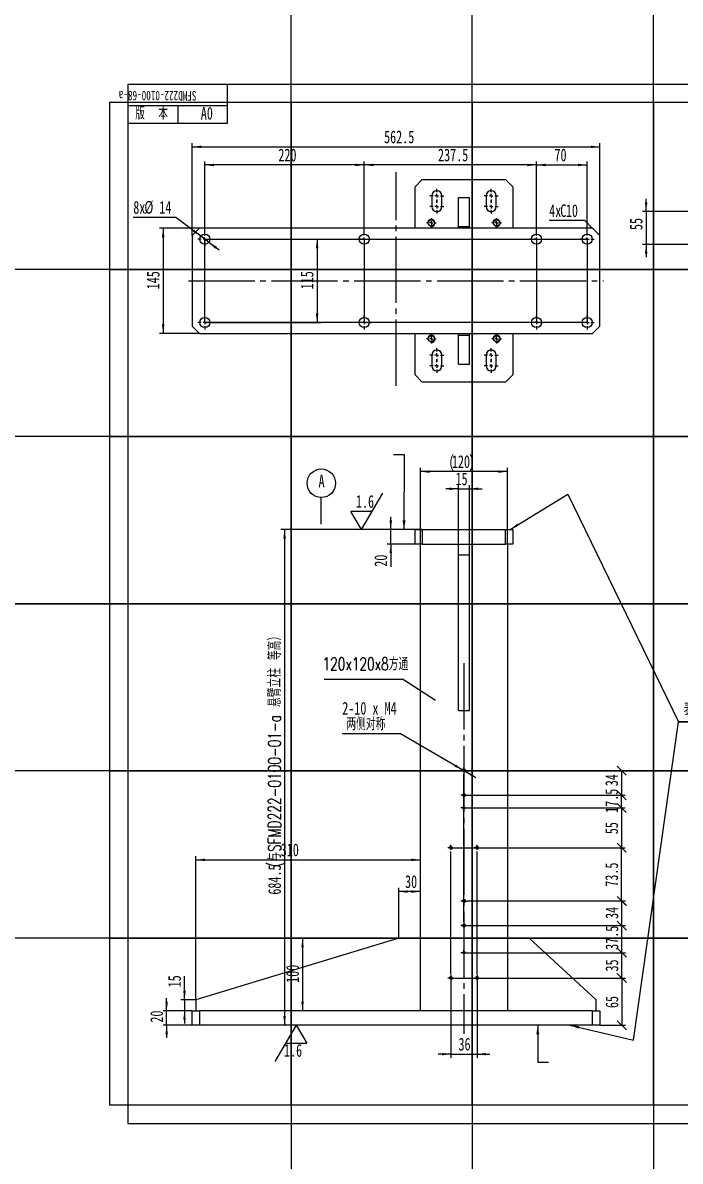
# Model space of a CAD drawing. Extents: x -990 to 1410, y -990 to 1287.
# Drawn here: x -14 to 167.4, y -5.5 to 308.9 of the extents above; entities that cross this region are included whole.
import ezdxf

# ---------------------------------------------------------------- set-up
doc = ezdxf.new("R2010")
doc.units = 0
doc.linetypes.add('SLD-CENTER', pattern=[19.05, 15.24, -1.27, 1.27, -1.27])
doc.linetypes.add('SLD-SOLID', pattern=[0])
doc.layers.get('0').update_dxf_attribs({"linetype": 'CONTINUOUS'})
for name, color, linetype in [('FORMAT', 7, 'SLD-SOLID'), ('标注层', 7, 'SLD-SOLID'), ('轮廓实线层', 7, 'SLD-SOLID')]:
    doc.layers.add(name, color=color, linetype=linetype)
doc.styles.add('SLDTEXTSTYLE0', font='TXT', dxfattribs={"width": 0.7})
doc.styles.add('SLDTEXTSTYLE2', font='TXT', dxfattribs={"width": 0.7, "bigfont": 'bigfont'})
doc.styles.add('SLDTEXTSTYLE20', font='TXT', dxfattribs={"width": 0.6, "bigfont": 'bigfont'})
doc.dimstyles.new('SLDDIMSTYLE0', dxfattribs={"dimtxt": 0.18, "dimasz": 2.5, "dimexe": 0, "dimexo": 0.0625, "dimgap": 0, "dimtad": 0, "dimtih": 1, "dimtoh": 1, "dimdec": 0, "dimrnd": 1e-09, "dimzin": 0, "dimtxsty": 'STANDARD', "dimsah": 1, "dimcen": 0.09, "dimazin": 3, "dimtfac": 2.5, "dimtdec": 0, "dimtofl": 0, "dimtmove": 0, "dimatfit": 3, "dimtolj": 1, "dimtzin": 0})
doc.dimstyles.new('SLDDIMSTYLE1', dxfattribs={"dimtxt": 3.5, "dimasz": 2.5, "dimexe": 0, "dimexo": 0.0625, "dimgap": 0.875, "dimtad": 1, "dimdec": 1, "dimlfac": 5, "dimrnd": 1e-09, "dimzin": 12, "dimtxsty": 'SLDTEXTSTYLE0', "dimsah": 1, "dimcen": 0.09, "dimazin": 3, "dimtfac": 1, "dimtdec": 1, "dimtofl": 0, "dimtmove": 0, "dimatfit": 3, "dimtolj": 1, "dimtzin": 12})
doc.dimstyles.new('SLDDIMSTYLE2', dxfattribs={"dimtxt": 3.5, "dimasz": 2.5, "dimexe": 0, "dimexo": 0.0625, "dimgap": 0.875, "dimtad": 0, "dimtih": 1, "dimtoh": 1, "dimdec": 1, "dimlfac": 5, "dimrnd": 1e-09, "dimzin": 12, "dimtxsty": 'SLDTEXTSTYLE0', "dimsah": 1, "dimcen": 0, "dimazin": 3, "dimtfac": 1, "dimtdec": 1, "dimtmove": 0, "dimatfit": 3, "dimtolj": 1, "dimtzin": 12})
doc.dimstyles.new('SLDDIMSTYLE4', dxfattribs={"dimtxt": 3.5, "dimasz": 2.5, "dimexe": 0, "dimexo": 0.0625, "dimgap": 0.875, "dimtad": 1, "dimdec": 1, "dimlfac": 6, "dimrnd": 1e-09, "dimzin": 12, "dimtxsty": 'SLDTEXTSTYLE0', "dimsah": 1, "dimcen": 0.09, "dimazin": 3, "dimtfac": 1, "dimtdec": 1, "dimtmove": 0, "dimatfit": 3, "dimtolj": 1, "dimtzin": 12})
doc.dimstyles.new('SLDDIMSTYLE6', dxfattribs={"dimtxt": 3.5, "dimasz": 2.5, "dimexe": 0, "dimexo": 0.0625, "dimgap": 0.875, "dimtad": 1, "dimdec": 1, "dimlfac": 5, "dimrnd": 1e-09, "dimzin": 12, "dimtxsty": 'SLDTEXTSTYLE0', "dimsah": 1, "dimcen": 0.09, "dimazin": 3, "dimtfac": 1, "dimtdec": 1, "dimtmove": 0, "dimatfit": 3, "dimtolj": 1, "dimtzin": 12})
doc.dimstyles.new('SLDDIMSTYLE7', dxfattribs={"dimtxt": 3.5, "dimasz": 2.5, "dimexe": 0, "dimexo": 0.0625, "dimgap": 0.875, "dimtad": 1, "dimdec": 1, "dimlfac": 5, "dimrnd": 1e-09, "dimzin": 12, "dimtxsty": 'SLDTEXTSTYLE0', "dimblk1": 'OBLIQUE', "dimblk2": 'OBLIQUE', "dimsah": 1, "dimcen": 0.09, "dimazin": 3, "dimtfac": 1, "dimtdec": 1, "dimtofl": 0, "dimtmove": 0, "dimatfit": 3, "dimtolj": 1, "dimtzin": 12})
doc.dimstyles.new('SLDDIMSTYLE8', dxfattribs={"dimtxt": 3.5, "dimasz": 2.5, "dimexe": 0, "dimexo": 0.0625, "dimgap": 0.875, "dimtad": 0, "dimtih": 1, "dimtoh": 1, "dimdec": 6, "dimlfac": 5, "dimrnd": 1e-09, "dimzin": 12, "dimtxsty": 'SLDTEXTSTYLE0', "dimsah": 1, "dimcen": 0, "dimazin": 3, "dimtfac": 1, "dimtdec": 1, "dimtmove": 0, "dimatfit": 3, "dimtolj": 1, "dimtzin": 12})
doc.dimstyles.new('SLDDIMSTYLE9', dxfattribs={"dimtxt": 0.18, "dimasz": 0.7, "dimexe": 0, "dimexo": 0.0625, "dimgap": 0, "dimtad": 0, "dimtih": 1, "dimtoh": 1, "dimdec": 0, "dimrnd": 1e-09, "dimzin": 0, "dimtxsty": 'STANDARD', "dimblk1": 'DOT', "dimblk2": 'DOT', "dimsah": 1, "dimcen": 0.09, "dimazin": 3, "dimtfac": 0.7, "dimtdec": 0, "dimtofl": 0, "dimtmove": 0, "dimatfit": 3, "dimtolj": 1, "dimtzin": 0})

# ---------------------------------------------------------------- blocks, each defined once
blk = doc.blocks.new('_D')
at = {"layer": '标注层'}
for p, q in [((80.23, 251.08), (80.23, 270.68)), ((127.73, 251.08), (127.73, 270.68)), ((127.73, 269.68), (80.23, 269.68))]:
    blk.add_line(p, q, dxfattribs=at)
for points in [[(80.23, 269.68), (82.73, 269.33), (82.73, 270.03)], [(127.73, 269.68), (125.23, 270.03), (125.23, 269.33)]]:
    blk.add_solid(points, dxfattribs=at)
at = {"layer": '标注层', "insert": (100.57, 274.19), "char_height": 3.5, "attachment_point": 1, "style": 'SLDTEXTSTYLE0'}
blk.add_mtext('237.5', dxfattribs=at)
blk = doc.blocks.new('_D_1')
at = {"layer": '标注层'}
for p, q in [((36.23, 251.08), (36.23, 270.68)), ((80.23, 251.08), (80.23, 270.68)), ((80.23, 269.68), (36.23, 269.68))]:
    blk.add_line(p, q, dxfattribs=at)
for points in [[(36.23, 269.68), (38.73, 269.33), (38.73, 270.03)], [(80.23, 269.68), (77.73, 270.03), (77.73, 269.33)]]:
    blk.add_solid(points, dxfattribs=at)
at = {"layer": '标注层', "insert": (56.52, 274.19), "char_height": 3.5, "attachment_point": 1, "style": 'SLDTEXTSTYLE0'}
blk.add_mtext('220', dxfattribs=at)
blk = doc.blocks.new('_D_2')
at = {"layer": '标注层'}
for p, q in [((127.73, 251.08), (127.73, 270.68)), ((141.73, 251.08), (141.73, 270.68)), ((127.73, 269.68), (141.73, 269.68))]:
    blk.add_line(p, q, dxfattribs=at)
for points in [[(127.73, 269.68), (130.23, 269.33), (130.23, 270.03)], [(141.73, 269.68), (139.23, 270.03), (139.23, 269.33)]]:
    blk.add_solid(points, dxfattribs=at)
at = {"layer": '标注层', "insert": (132.69, 274.19), "char_height": 3.5, "attachment_point": 1, "style": 'SLDTEXTSTYLE0'}
blk.add_mtext('70', dxfattribs=at)
blk = doc.blocks.new('_D_3')
at = {"layer": '标注层'}
for p, q in [((32.73, 250.18), (32.73, 275.68)), ((32.73, 274.68), (145.23, 274.68)), ((145.23, 250.18), (145.23, 275.68))]:
    blk.add_line(p, q, dxfattribs=at)
for points in [[(32.73, 274.68), (35.23, 274.33), (35.23, 275.03)], [(145.23, 274.68), (142.73, 275.03), (142.73, 274.33)]]:
    blk.add_solid(points, dxfattribs=at)
at = {"layer": '标注层', "insert": (85.68, 279.19), "char_height": 3.5, "attachment_point": 1, "style": 'SLDTEXTSTYLE0'}
blk.add_mtext('562.5', dxfattribs=at)
blk = doc.blocks.new('_D_4')
at = {"layer": '标注层'}
for p, q in [((38.13, 249.18), (68.2, 249.18)), ((67.2, 249.18), (67.2, 226.18)), ((38.13, 226.18), (68.2, 226.18))]:
    blk.add_line(p, q, dxfattribs=at)
for points in [[(67.2, 249.18), (66.85, 246.68), (67.55, 246.68)], [(67.2, 226.18), (67.55, 228.68), (66.85, 228.68)]]:
    blk.add_solid(points, dxfattribs=at)
at = {"layer": '标注层', "insert": (62.69, 235.34), "char_height": 3.5, "attachment_point": 1, "rotation": 90, "style": 'SLDTEXTSTYLE0'}
blk.add_mtext('115', dxfattribs=at)
blk = doc.blocks.new('_D_5')
at = {"layer": '标注层'}
for p, q in [((34.73, 252.18), (23.73, 252.18)), ((24.73, 252.18), (24.73, 223.18)), ((34.73, 223.18), (23.73, 223.18))]:
    blk.add_line(p, q, dxfattribs=at)
for points in [[(24.73, 252.18), (24.38, 249.68), (25.08, 249.68)], [(24.73, 223.18), (25.08, 225.68), (24.38, 225.68)]]:
    blk.add_solid(points, dxfattribs=at)
at = {"layer": '标注层', "insert": (20.21, 235.34), "char_height": 3.5, "attachment_point": 1, "rotation": 90, "style": 'SLDTEXTSTYLE0'}
blk.add_mtext('145', dxfattribs=at)
blk = doc.blocks.new('_D_6')
at = {"layer": '标注层'}
for p, q in [((28.23, 255.21), (16.48, 255.21)), ((35.11, 250.02), (28.23, 255.21)), ((37.34, 248.34), (35.11, 250.02)), ((37.34, 248.34), (40.14, 246.23))]:
    blk.add_line(p, q, dxfattribs=at)
for points in [[(35.11, 250.02), (33.32, 251.81), (32.9, 251.25)], [(37.34, 248.34), (39.13, 246.55), (39.55, 247.11)]]:
    blk.add_solid(points, dxfattribs=at)
at = {"layer": '标注层', "char_height": 3.5, "attachment_point": 1, "style": 'SLDTEXTSTYLE0'}
for s, insert in [('8x', (16.48, 259.72)), ('%%c', (19.55, 259.74)), ('14', (23.66, 259.72))]:
    blk.add_mtext(s, dxfattribs=dict(at, insert=insert))
blk = doc.blocks.new('SW_CHAMFER_DIMENSION_0')
at = {"layer": '标注层', "color": 0}
for p, q in [((9.87, 0), (0, 0)), ((11.99, -2.12), (9.87, 0))]:
    blk.add_line(p, q, dxfattribs=at)
at = {"layer": '标注层', "color": 0, "char_height": 3.5, "attachment_point": 1, "style": 'SLDTEXTSTYLE0'}
for s, insert in [('4x', (0, 4.51)), ('C', (3.07, 4.51)), ('10', (4.6, 4.51))]:
    blk.add_mtext(s, dxfattribs=dict(at, insert=insert))
blk = doc.blocks.new('SW_CENTERMARKSYMBOL_0')
at = {"layer": '标注层', "color": 0}
for p, q in [((-1, 0), (-1.9, 0)), ((0, 0), (-0.5, 0)), ((0, 1), (0, 1.9)), ((0, 0), (0, 0.5)), ((0, 0), (0, -0.5)), ((0, 0), (0.5, 0)), ((1, 0), (1.9, 0)), ((0, -1), (0, -1.9))]:
    blk.add_line(p, q, dxfattribs=at)
blk = doc.blocks.new('SW_CENTERMARKSYMBOL_1')
at = {"layer": '标注层', "color": 0}
for p, q in [((-1, 0), (-1.9, 0)), ((0, 0), (-0.5, 0)), ((0, 1), (0, 1.9)), ((0, 0), (0, 0.5)), ((0, 0), (0, -0.5)), ((0, 0), (0.5, 0)), ((1, 0), (1.9, 0)), ((0, -1), (0, -1.9))]:
    blk.add_line(p, q, dxfattribs=at)
blk = doc.blocks.new('SW_CENTERMARKSYMBOL_2')
at = {"layer": '标注层', "color": 0}
for p, q in [((-1, 0), (-1.9, 0)), ((0, 0), (-0.5, 0)), ((0, 1), (0, 1.9)), ((0, 0), (0, 0.5)), ((0, 0), (0, -0.5)), ((0, 0), (0.5, 0)), ((1, 0), (1.9, 0)), ((0, -1), (0, -1.9))]:
    blk.add_line(p, q, dxfattribs=at)
blk = doc.blocks.new('SW_CENTERMARKSYMBOL_3')
at = {"layer": '标注层', "color": 0}
for p, q in [((-1, 0), (-1.9, 0)), ((0, 0), (-0.5, 0)), ((0, 1), (0, 1.9)), ((0, 0), (0, 0.5)), ((0, 0), (0, -0.5)), ((0, 0), (0.5, 0)), ((1, 0), (1.9, 0)), ((0, -1), (0, -1.9))]:
    blk.add_line(p, q, dxfattribs=at)
blk = doc.blocks.new('SW_CENTERMARKSYMBOL_4')
at = {"layer": '标注层', "color": 0}
for p, q in [((-1, 0), (-1.9, 0)), ((0, 0), (-0.5, 0)), ((0, 1), (0, 1.9)), ((0, 0), (0, 0.5)), ((0, 0), (0, -0.5)), ((0, 0), (0.5, 0)), ((1, 0), (1.9, 0)), ((0, -1), (0, -1.9))]:
    blk.add_line(p, q, dxfattribs=at)
blk = doc.blocks.new('SW_CENTERMARKSYMBOL_5')
at = {"layer": '标注层', "color": 0}
for p, q in [((-1, 0), (-1.9, 0)), ((0, 0), (-0.5, 0)), ((0, 1), (0, 1.9)), ((0, 0), (0, 0.5)), ((0, 0), (0, -0.5)), ((0, 0), (0.5, 0)), ((1, 0), (1.9, 0)), ((0, -1), (0, -1.9))]:
    blk.add_line(p, q, dxfattribs=at)
blk = doc.blocks.new('SW_CENTERMARKSYMBOL_6')
at = {"layer": '标注层', "color": 0}
for p, q in [((-1, 0), (-1.9, 0)), ((0, 0), (-0.5, 0)), ((0, 1), (0, 1.9)), ((0, 0), (0, 0.5)), ((0, 0), (0, -0.5)), ((0, 0), (0.5, 0)), ((1, 0), (1.9, 0)), ((0, -1), (0, -1.9))]:
    blk.add_line(p, q, dxfattribs=at)
blk = doc.blocks.new('SW_CENTERMARKSYMBOL_7')
at = {"layer": '标注层', "color": 0}
for p, q in [((-1, 0), (-1.9, 0)), ((0, 0), (-0.5, 0)), ((0, 1), (0, 1.9)), ((0, 0), (0, 0.5)), ((0, 0), (0, -0.5)), ((0, 0), (0.5, 0)), ((1, 0), (1.9, 0)), ((0, -1), (0, -1.9))]:
    blk.add_line(p, q, dxfattribs=at)
blk = doc.blocks.new('SW_CENTERMARKSYMBOL_8')
at = {"layer": '标注层', "color": 0}
for p, q in [((0, 4), (0, 4.9)), ((0, 3), (0, 3.5)), ((-1, 3), (-1.9, 3)), ((-1, 0), (-1.9, 0)), ((0, 3), (-0.5, 3)), ((0, 0), (-0.5, 0)), ((0, 3), (0, 2.5)), ((0, 3), (0.5, 3)), ((0, 2), (0, 1.1)), ((0, 1), (0, 1.9)), ((0, 0), (0, 0.5)), ((0, 0), (0, -0.5)), ((0, 0), (0.5, 0)), ((1, 3), (1.9, 3)), ((1, 0), (1.9, 0)), ((0, -1), (0, -1.9))]:
    blk.add_line(p, q, dxfattribs=at)
blk = doc.blocks.new('SW_CENTERMARKSYMBOL_9')
at = {"layer": '标注层', "color": 0}
for p, q in [((-1, 0), (-1.9, 0)), ((0, 0), (-0.5, 0)), ((0, 1), (0, 1.9)), ((0, 0), (0, 0.5)), ((0, 0), (0, -0.5)), ((0, 0), (0.5, 0)), ((1, 0), (1.9, 0)), ((-1, -3), (-1.9, -3)), ((0, -3), (-0.5, -3)), ((0, -1), (0, -1.9)), ((0, -2), (0, -1.1)), ((0, -3), (0, -2.5)), ((0, -3), (0, -3.5)), ((0, -3), (0.5, -3)), ((1, -3), (1.9, -3)), ((0, -4), (0, -4.9))]:
    blk.add_line(p, q, dxfattribs=at)
blk = doc.blocks.new('SW_CENTERMARKSYMBOL_10')
at = {"layer": '标注层', "color": 0}
for p, q in [((-1, 0), (-1.9, 0)), ((0, 0), (-0.5, 0)), ((0, 1), (0, 1.9)), ((0, 0), (0, 0.5)), ((0, 0), (0, -0.5)), ((0, 0), (0.5, 0)), ((1, 0), (1.9, 0)), ((-1, -3), (-1.9, -3)), ((0, -3), (-0.5, -3)), ((0, -1), (0, -1.9)), ((0, -2), (0, -1.1)), ((0, -3), (0, -2.5)), ((0, -3), (0, -3.5)), ((0, -3), (0.5, -3)), ((1, -3), (1.9, -3)), ((0, -4), (0, -4.9))]:
    blk.add_line(p, q, dxfattribs=at)
blk = doc.blocks.new('SW_CENTERMARKSYMBOL_11')
at = {"layer": '标注层', "color": 0}
for p, q in [((0, 4), (0, 4.9)), ((0, 3), (0, 3.5)), ((-1, 3), (-1.9, 3)), ((-1, 0), (-1.9, 0)), ((0, 3), (-0.5, 3)), ((0, 0), (-0.5, 0)), ((0, 3), (0, 2.5)), ((0, 3), (0.5, 3)), ((0, 2), (0, 1.1)), ((0, 1), (0, 1.9)), ((0, 0), (0, 0.5)), ((0, 0), (0, -0.5)), ((0, 0), (0.5, 0)), ((1, 3), (1.9, 3)), ((1, 0), (1.9, 0)), ((0, -1), (0, -1.9))]:
    blk.add_line(p, q, dxfattribs=at)
blk = doc.blocks.new('SW_CENTERMARKSYMBOL_12')
at = {"layer": '标注层', "color": 0}
for p, q in [((-1, 0), (-1.35, 0)), ((0, 0), (-0.5, 0)), ((0, 1), (0, 1.35)), ((0, 0), (0, 0.5)), ((0, 0), (0, -0.5)), ((0, 0), (0.5, 0)), ((1, 0), (1.35, 0)), ((0, -1), (0, -1.35))]:
    blk.add_line(p, q, dxfattribs=at)
blk = doc.blocks.new('SW_CENTERMARKSYMBOL_13')
at = {"layer": '标注层', "color": 0}
for p, q in [((-1, 0), (-1.35, 0)), ((0, 0), (-0.5, 0)), ((0, 1), (0, 1.35)), ((0, 0), (0, 0.5)), ((0, 0), (0, -0.5)), ((0, 0), (0.5, 0)), ((1, 0), (1.35, 0)), ((0, -1), (0, -1.35))]:
    blk.add_line(p, q, dxfattribs=at)
blk = doc.blocks.new('SW_CENTERMARKSYMBOL_14')
at = {"layer": '标注层', "color": 0}
for p, q in [((-1, 0), (-1.35, 0)), ((0, 0), (-0.5, 0)), ((0, 1), (0, 1.35)), ((0, 0), (0, 0.5)), ((0, 0), (0, -0.5)), ((0, 0), (0.5, 0)), ((1, 0), (1.35, 0)), ((0, -1), (0, -1.35))]:
    blk.add_line(p, q, dxfattribs=at)
blk = doc.blocks.new('SW_CENTERMARKSYMBOL_15')
at = {"layer": '标注层', "color": 0}
for p, q in [((-1, 0), (-1.35, 0)), ((0, 0), (-0.5, 0)), ((0, 1), (0, 1.35)), ((0, 0), (0, 0.5)), ((0, 0), (0, -0.5)), ((0, 0), (0.5, 0)), ((1, 0), (1.35, 0)), ((0, -1), (0, -1.35))]:
    blk.add_line(p, q, dxfattribs=at)
blk = doc.blocks.new('_D_8')
at = {"layer": '标注层'}
for p, q in [((157.99, 256.85), (157.99, 260.35)), ((171.32, 256.85), (156.99, 256.85)), ((157.99, 256.85), (157.99, 247.68)), ((171.32, 247.68), (156.99, 247.68)), ((157.99, 247.68), (157.99, 244.18))]:
    blk.add_line(p, q, dxfattribs=at)
for points in [[(157.99, 256.85), (158.34, 259.35), (157.64, 259.35)], [(157.99, 247.68), (157.64, 245.18), (158.34, 245.18)]]:
    blk.add_solid(points, dxfattribs=at)
at = {"layer": '标注层', "insert": (153.47, 251.7), "char_height": 3.5, "attachment_point": 1, "rotation": 90, "style": 'SLDTEXTSTYLE0'}
blk.add_mtext('55', dxfattribs=at)
blk = doc.blocks.new('_D_19')
at = {"layer": '标注层'}
for p, q in [((25.69, 36.11), (25.69, 39.61)), ((32.73, 36.11), (24.69, 36.11)), ((25.69, 32.11), (25.69, 36.11)), ((32.73, 32.11), (24.69, 32.11)), ((25.69, 32.11), (25.69, 28.61))]:
    blk.add_line(p, q, dxfattribs=at)
for points in [[(25.69, 36.11), (26.04, 38.61), (25.34, 38.61)], [(25.69, 32.11), (25.34, 29.61), (26.04, 29.61)]]:
    blk.add_solid(points, dxfattribs=at)
at = {"layer": '标注层', "insert": (21.18, 32.82), "char_height": 3.5, "attachment_point": 1, "rotation": 90, "style": 'SLDTEXTSTYLE0'}
blk.add_mtext('20', dxfattribs=at)
blk = doc.blocks.new('_D_20')
at = {"layer": '标注层'}
for p, q in [((87.53, 169), (87.53, 172.5)), ((94.23, 169), (86.53, 169)), ((87.53, 165), (87.53, 169)), ((94.23, 165), (86.53, 165)), ((87.53, 165), (87.53, 158.73))]:
    blk.add_line(p, q, dxfattribs=at)
for points in [[(87.53, 169), (87.88, 171.5), (87.18, 171.5)], [(87.53, 165), (87.18, 162.5), (87.88, 162.5)]]:
    blk.add_solid(points, dxfattribs=at)
at = {"layer": '标注层', "insert": (83.02, 158.73), "char_height": 3.5, "attachment_point": 1, "rotation": 90, "style": 'SLDTEXTSTYLE0'}
blk.add_mtext('20', dxfattribs=at)
blk = doc.blocks.new('_D_21')
at = {"layer": '标注层'}
for p, q in [((94.23, 169), (57.23, 169)), ((58.23, 169), (58.23, 32.11))]:
    blk.add_line(p, q, dxfattribs=at)
for points in [[(58.23, 169), (57.88, 166.5), (58.58, 166.5)], [(58.23, 32.11), (58.58, 34.61), (57.88, 34.61)]]:
    blk.add_solid(points, dxfattribs=at)
at = {"layer": '标注层', "char_height": 3.5, "attachment_point": 1, "rotation": 90}
for s, insert, style in [('(\\M+1975ESFMD222-0100-01-a 悬\\M+1E45D\\M+197A7\\M+1928C \\M+19399\\M+18D82\\M+1816A', (53.71, 75.83), 'SLDTEXTSTYLE2'), ('684.5', (53.71, 68.16), 'SLDTEXTSTYLE0')]:
    blk.add_mtext(s, dxfattribs=dict(at, insert=insert, style=style))
blk = doc.blocks.new('_D_22')
at = {"layer": '标注层'}
for p, q in [((95.73, 165), (95.73, 186)), ((119.73, 165), (119.73, 186)), ((119.73, 185), (95.73, 185))]:
    blk.add_line(p, q, dxfattribs=at)
for points in [[(95.73, 185), (98.23, 184.65), (98.23, 185.35)], [(119.73, 185), (117.23, 185.35), (117.23, 184.65)]]:
    blk.add_solid(points, dxfattribs=at)
at = {"layer": '标注层', "char_height": 3.5, "attachment_point": 1, "style": 'SLDTEXTSTYLE0'}
for s, insert in [('(', (103.48, 189.51)), ('120', (104.39, 189.51)), (')', (109, 189.51))]:
    blk.add_mtext(s, dxfattribs=dict(at, insert=insert))
blk = doc.blocks.new('_D_23')
at = {"layer": '标注层'}
for p, q in [((106.23, 180.24), (102.73, 180.24)), ((106.23, 162), (106.23, 181.24)), ((106.23, 180.24), (109.23, 180.24)), ((109.23, 162), (109.23, 181.24)), ((109.23, 180.24), (112.73, 180.24))]:
    blk.add_line(p, q, dxfattribs=at)
for points in [[(106.23, 180.24), (103.73, 180.59), (103.73, 179.89)], [(109.23, 180.24), (111.73, 179.89), (111.73, 180.59)]]:
    blk.add_solid(points, dxfattribs=at)
at = {"layer": '标注层', "insert": (105.39, 184.75), "char_height": 3.5, "attachment_point": 1, "style": 'SLDTEXTSTYLE0'}
blk.add_mtext('15', dxfattribs=at)
blk = doc.blocks.new('_D_24')
at = {"layer": '标注层'}
for p, q in [((104.13, 45.94), (104.13, 23.11)), ((111.33, 45.94), (111.33, 23.11)), ((104.13, 24.11), (100.63, 24.11)), ((104.13, 24.11), (111.33, 24.11)), ((111.33, 24.11), (114.83, 24.11))]:
    blk.add_line(p, q, dxfattribs=at)
for points in [[(104.13, 24.11), (101.63, 24.46), (101.63, 23.76)], [(111.33, 24.11), (113.83, 23.76), (113.83, 24.46)]]:
    blk.add_solid(points, dxfattribs=at)
at = {"layer": '标注层', "insert": (106.21, 28.62), "char_height": 3.5, "attachment_point": 1, "style": 'SLDTEXTSTYLE0'}
blk.add_mtext('36', dxfattribs=at)
blk = doc.blocks.new('_OBLIQUE')
at = {"color": 0, "linetype": 'BYBLOCK'}
blk.add_line((-0.5, -0.5), (0.5, 0.5), dxfattribs=at)
blk = doc.blocks.new('_D_25')
at = {"layer": '标注层'}
for p, q in [((108.56, 102.41), (152.23, 102.41)), ((151.23, 102.41), (151.23, 95.61)), ((108.56, 95.61), (152.23, 95.61))]:
    blk.add_line(p, q, dxfattribs=at)
at = {"layer": '标注层', "xscale": 2.5, "yscale": 2.5}
for p, rotation in [((151.23, 102.41), 90.0000000000004), ((151.23, 95.61), 270.0000000000004)]:
    blk.add_blockref('_OBLIQUE', p, dxfattribs=dict(at, rotation=rotation))
at = {"layer": '标注层', "insert": (146.71, 98.12), "char_height": 3.5, "attachment_point": 1, "rotation": 90, "style": 'SLDTEXTSTYLE0'}
blk.add_mtext('34', dxfattribs=at)
blk = doc.blocks.new('_D_26')
at = {"layer": '标注层'}
for p, q in [((108.56, 95.61), (152.23, 95.61)), ((151.23, 92.11), (151.23, 95.61)), ((108.56, 92.11), (152.23, 92.11))]:
    blk.add_line(p, q, dxfattribs=at)
at = {"layer": '标注层', "xscale": 2.5, "yscale": 2.5}
for p, rotation in [((151.23, 95.61), 90.0000000000004), ((151.23, 92.11), 270.0000000000004)]:
    blk.add_blockref('_OBLIQUE', p, dxfattribs=dict(at, rotation=rotation))
at = {"layer": '标注层', "insert": (146.71, 90.75), "char_height": 3.5, "attachment_point": 1, "rotation": 90, "style": 'SLDTEXTSTYLE0'}
blk.add_mtext('17.5', dxfattribs=at)
blk = doc.blocks.new('_D_27')
at = {"layer": '标注层'}
for p, q in [((108.56, 92.11), (152.23, 92.11)), ((151.23, 92.11), (151.23, 81.11)), ((104.96, 81.11), (152.23, 81.11))]:
    blk.add_line(p, q, dxfattribs=at)
at = {"layer": '标注层', "xscale": 2.5, "yscale": 2.5}
for p, rotation in [((151.23, 92.11), 90.0000000000004), ((151.23, 81.11), 270.0000000000004)]:
    blk.add_blockref('_OBLIQUE', p, dxfattribs=dict(at, rotation=rotation))
at = {"layer": '标注层', "insert": (146.71, 84.86), "char_height": 3.5, "attachment_point": 1, "rotation": 90, "style": 'SLDTEXTSTYLE0'}
blk.add_mtext('55', dxfattribs=at)
blk = doc.blocks.new('_D_28')
at = {"layer": '标注层'}
for p, q in [((104.96, 81.11), (152.23, 81.11)), ((151.23, 66.41), (151.23, 81.11)), ((108.56, 66.41), (152.23, 66.41))]:
    blk.add_line(p, q, dxfattribs=at)
at = {"layer": '标注层', "xscale": 2.5, "yscale": 2.5}
for p, rotation in [((151.23, 81.11), 90.0000000000004), ((151.23, 66.41), 270.0000000000004)]:
    blk.add_blockref('_OBLIQUE', p, dxfattribs=dict(at, rotation=rotation))
at = {"layer": '标注层', "insert": (146.71, 70.35), "char_height": 3.5, "attachment_point": 1, "rotation": 90, "style": 'SLDTEXTSTYLE0'}
blk.add_mtext('73.5', dxfattribs=at)
blk = doc.blocks.new('_D_29')
at = {"layer": '标注层'}
for p, q in [((108.56, 66.41), (152.28, 66.41)), ((151.28, 59.61), (151.28, 66.41)), ((108.56, 59.61), (152.28, 59.61))]:
    blk.add_line(p, q, dxfattribs=at)
at = {"layer": '标注层', "xscale": 2.5, "yscale": 2.5}
for p, rotation in [((151.28, 66.41), 90.0000000000004), ((151.28, 59.61), 270.0000000000004)]:
    blk.add_blockref('_OBLIQUE', p, dxfattribs=dict(at, rotation=rotation))
at = {"layer": '标注层', "insert": (146.77, 61.46), "char_height": 3.5, "attachment_point": 1, "rotation": 90, "style": 'SLDTEXTSTYLE0'}
blk.add_mtext('34', dxfattribs=at)
blk = doc.blocks.new('_D_30')
at = {"layer": '标注层'}
for p, q in [((108.56, 59.61), (152.28, 59.61)), ((151.28, 52.11), (151.28, 59.61)), ((108.56, 52.11), (152.28, 52.11))]:
    blk.add_line(p, q, dxfattribs=at)
at = {"layer": '标注层', "xscale": 2.5, "yscale": 2.5}
for p, rotation in [((151.28, 59.61), 90.0000000000004), ((151.28, 52.11), 270.0000000000004)]:
    blk.add_blockref('_OBLIQUE', p, dxfattribs=dict(at, rotation=rotation))
at = {"layer": '标注层', "insert": (146.77, 52.92), "char_height": 3.5, "attachment_point": 1, "rotation": 90, "style": 'SLDTEXTSTYLE0'}
blk.add_mtext('37.5', dxfattribs=at)
blk = doc.blocks.new('_D_31')
at = {"layer": '标注层'}
for p, q in [((108.56, 52.11), (152.28, 52.11)), ((151.28, 45.11), (151.28, 52.11)), ((104.96, 45.11), (152.28, 45.11))]:
    blk.add_line(p, q, dxfattribs=at)
at = {"layer": '标注层', "xscale": 2.5, "yscale": 2.5}
for p, rotation in [((151.28, 52.11), 90.0000000000004), ((151.28, 45.11), 270.0000000000004)]:
    blk.add_blockref('_OBLIQUE', p, dxfattribs=dict(at, rotation=rotation))
at = {"layer": '标注层', "insert": (146.77, 46.93), "char_height": 3.5, "attachment_point": 1, "rotation": 90, "style": 'SLDTEXTSTYLE0'}
blk.add_mtext('35', dxfattribs=at)
blk = doc.blocks.new('_D_32')
at = {"layer": '标注层'}
for p, q in [((104.96, 45.11), (152.28, 45.11)), ((151.28, 45.11), (151.28, 32.11)), ((145.23, 32.11), (152.28, 32.11))]:
    blk.add_line(p, q, dxfattribs=at)
at = {"layer": '标注层', "xscale": 2.5, "yscale": 2.5}
for p, rotation in [((151.28, 45.11), 90.0000000000004), ((151.28, 32.11), 270.0000000000004)]:
    blk.add_blockref('_OBLIQUE', p, dxfattribs=dict(at, rotation=rotation))
at = {"layer": '标注层', "insert": (146.77, 36.85), "char_height": 3.5, "attachment_point": 1, "rotation": 90, "style": 'SLDTEXTSTYLE0'}
blk.add_mtext('65', dxfattribs=at)
blk = doc.blocks.new('_D_33')
at = {"layer": '标注层'}
for p, q in [((89.73, 56.11), (89.73, 70.01)), ((95.73, 69.01), (89.73, 69.01))]:
    blk.add_line(p, q, dxfattribs=at)
for points in [[(89.73, 69.01), (92.23, 68.66), (92.23, 69.36)], [(95.73, 69.01), (93.23, 69.36), (93.23, 68.66)]]:
    blk.add_solid(points, dxfattribs=at)
at = {"layer": '标注层', "insert": (91.47, 73.52), "char_height": 3.5, "attachment_point": 1, "style": 'SLDTEXTSTYLE0'}
blk.add_mtext('30', dxfattribs=at)
blk = doc.blocks.new('_D_34')
at = {"layer": '标注层'}
for p, q in [((33.73, 39.11), (33.73, 78.77)), ((33.73, 77.77), (95.73, 77.77))]:
    blk.add_line(p, q, dxfattribs=at)
for points in [[(33.73, 77.77), (36.23, 77.42), (36.23, 78.12)], [(95.73, 77.77), (93.23, 78.12), (93.23, 77.42)]]:
    blk.add_solid(points, dxfattribs=at)
at = {"layer": '标注层', "insert": (57.17, 82.28), "char_height": 3.5, "attachment_point": 1, "style": 'SLDTEXTSTYLE0'}
blk.add_mtext('310', dxfattribs=at)
blk = doc.blocks.new('_D_35')
at = {"layer": '标注层'}
for p, q in [((30.61, 39.11), (30.61, 45.64)), ((33.73, 39.11), (29.61, 39.11)), ((30.61, 39.11), (30.61, 36.11)), ((32.73, 36.11), (29.61, 36.11)), ((30.61, 36.11), (30.61, 32.61))]:
    blk.add_line(p, q, dxfattribs=at)
for points in [[(30.61, 39.11), (30.96, 41.61), (30.26, 41.61)], [(30.61, 36.11), (30.26, 33.61), (30.96, 33.61)]]:
    blk.add_solid(points, dxfattribs=at)
at = {"layer": '标注层', "insert": (26.1, 42.56), "char_height": 3.5, "attachment_point": 1, "rotation": 90, "style": 'SLDTEXTSTYLE0'}
blk.add_mtext('15', dxfattribs=at)
blk = doc.blocks.new('_D_36')
at = {"layer": '标注层'}
for p, q in [((89.73, 56.11), (62.19, 56.11)), ((63.19, 56.11), (63.19, 36.11))]:
    blk.add_line(p, q, dxfattribs=at)
for points in [[(63.19, 56.11), (62.84, 53.61), (63.54, 53.61)], [(63.19, 36.11), (63.54, 38.61), (62.84, 38.61)]]:
    blk.add_solid(points, dxfattribs=at)
at = {"layer": '标注层', "insert": (58.68, 43.8), "char_height": 3.5, "attachment_point": 1, "rotation": 90, "style": 'SLDTEXTSTYLE0'}
blk.add_mtext('100', dxfattribs=at)
blk = doc.blocks.new('_D_37')
at = {"layer": '标注层'}
for p, q in [((90.17, 112.54), (74.14, 112.54)), ((107.44, 102.57), (90.17, 112.54)), ((108.01, 102.24), (107.44, 102.57)), ((108.01, 102.24), (111.04, 100.49))]:
    blk.add_line(p, q, dxfattribs=at)
for points in [[(107.44, 102.57), (105.45, 104.12), (105.1, 103.52)], [(108.01, 102.24), (110, 100.69), (110.35, 101.29)]]:
    blk.add_solid(points, dxfattribs=at)
at = {"layer": '标注层', "char_height": 3.5, "attachment_point": 1}
for s, insert, style in [('2-10 x M4', (74.14, 121.39), 'SLDTEXTSTYLE0'), ('两侧对\\M+18FCC', (75.28, 117.06), 'SLDTEXTSTYLE2')]:
    blk.add_mtext(s, dxfattribs=dict(at, insert=insert, style=style))
blk = doc.blocks.new('SW_NOTE_12')
at = {"layer": '标注层', "color": 0}
blk.add_line((-21.63, 0), (0, 0), dxfattribs=at)
at = {"layer": '标注层', "color": 0, "insert": (-22.08, 5.93), "char_height": 3.5, "attachment_point": 1, "style": 'SLDTEXTSTYLE2'}
blk.add_mtext('120x120x8\\M+195FB\\M+192CA', dxfattribs=at)
blk = doc.blocks.new('_DOT')
at = {"color": 0, "linetype": 'BYBLOCK'}
blk.add_line((-0.5, 0), (-1, 0), dxfattribs=at)
at = {"color": 0, "linetype": 'BYBLOCK', "const_width": 0.5}
blk.add_lwpolyline([(-0.25, 0, 1), (0.25, 0, 1)], format="xyb", close=True, dxfattribs=at)
blk = doc.blocks.new('SW_NOTE_13')
at = {"layer": '标注层', "color": 0}
for p, q in [((-1.43, -0.81), (17.21, -0.81)), ((17.21, -0.81), (-1.43, -0.81)), ((-1.43, -0.81), (17.21, -0.81)), ((17.21, -0.81), (-1.43, -0.81)), ((-1.43, -0.81), (17.21, -0.81)), ((17.21, -0.81), (-1.43, -0.81))]:
    blk.add_line(p, q, dxfattribs=at)
at = {"layer": '标注层', "color": 0, "insert": (0, 4.51), "char_height": 3.5, "attachment_point": 1, "style": 'SLDTEXTSTYLE2'}
blk.add_mtext('\\M+1955C\\M+196CA喷涂\\M+195DB护', dxfattribs=at)
blk = doc.blocks.new('SW_CENTERMARKSYMBOL_22')
at = {"layer": '标注层', "color": 0}
for p, q in [((-0.5, 0), (-0.83, 0)), ((0, 0), (-0.5, 0)), ((0, 0.5), (0, 0.83)), ((0, 0), (0, 0.5)), ((0, 0), (0, -0.5)), ((0, 0), (0.5, 0)), ((0.5, 0), (0.83, 0)), ((0, -0.5), (0, -0.83))]:
    blk.add_line(p, q, dxfattribs=at)
blk = doc.blocks.new('SW_CENTERMARKSYMBOL_23')
at = {"layer": '标注层', "color": 0}
for p, q in [((-0.5, 0), (-0.83, 0)), ((0, 0), (-0.5, 0)), ((0, 0.5), (0, 0.83)), ((0, 0), (0, 0.5)), ((0, 0), (0, -0.5)), ((0, 0), (0.5, 0)), ((0.5, 0), (0.83, 0)), ((0, -0.5), (0, -0.83))]:
    blk.add_line(p, q, dxfattribs=at)
blk = doc.blocks.new('SW_CENTERMARKSYMBOL_24')
at = {"layer": '标注层', "color": 0}
for p, q in [((-0.5, 0), (-0.83, 0)), ((0, 0), (-0.5, 0)), ((0, 0.5), (0, 0.83)), ((0, 0), (0, 0.5)), ((0, 0), (0, -0.5)), ((0, 0), (0.5, 0)), ((0.5, 0), (0.83, 0)), ((0, -35), (0, -1)), ((-0.5, -36), (-0.83, -36)), ((0, -36), (-0.5, -36)), ((0, -36), (0, -35.5)), ((0, -36), (0, -36.5)), ((0, -36), (0.5, -36)), ((0, -36.5), (0, -36.83)), ((0.5, -36), (0.83, -36))]:
    blk.add_line(p, q, dxfattribs=at)
blk = doc.blocks.new('SW_CENTERMARKSYMBOL_25')
at = {"layer": '标注层', "color": 0}
for p, q in [((-0.5, 0), (-0.83, 0)), ((0, 0), (-0.5, 0)), ((0, 0.5), (0, 0.83)), ((0, 0), (0, 0.5)), ((0, 0), (0, -0.5)), ((0, 0), (0.5, 0)), ((0.5, 0), (0.83, 0)), ((0, -35), (0, -1)), ((-0.5, -36), (-0.83, -36)), ((0, -36), (-0.5, -36)), ((0, -36), (0, -35.5)), ((0, -36), (0, -36.5)), ((0, -36), (0.5, -36)), ((0, -36.5), (0, -36.83)), ((0.5, -36), (0.83, -36))]:
    blk.add_line(p, q, dxfattribs=at)
blk = doc.blocks.new('SW_CENTERMARKSYMBOL_26')
at = {"layer": '标注层', "color": 0}
for p, q in [((-0.5, 0), (-0.83, 0)), ((0, 0), (-0.5, 0)), ((0, 0.5), (0, 0.83)), ((0, 0), (0, 0.5)), ((0, 0), (0, -0.5)), ((0, 0), (0.5, 0)), ((0.5, 0), (0.83, 0)), ((0, -35), (0, -1)), ((-0.5, -36), (-0.83, -36)), ((0, -36), (-0.5, -36)), ((0, -36), (0, -35.5)), ((0, -36), (0, -36.5)), ((0, -36), (0.5, -36)), ((0, -36.5), (0, -36.83)), ((0.5, -36), (0.83, -36))]:
    blk.add_line(p, q, dxfattribs=at)
blk = doc.blocks.new('SW_CENTERMARKSYMBOL_27')
at = {"layer": '标注层', "color": 0}
for p, q in [((-0.5, 0), (-0.83, 0)), ((0, 0), (-0.5, 0)), ((0, 0.5), (0, 0.83)), ((0, 0), (0, 0.5)), ((0, 0), (0, -0.5)), ((0, 0), (0.5, 0)), ((0.5, 0), (0.83, 0)), ((0, -35), (0, -1)), ((-0.5, -36), (-0.83, -36)), ((0, -36), (-0.5, -36)), ((0, -36), (0, -35.5)), ((0, -36), (0, -36.5)), ((0, -36), (0.5, -36)), ((0, -36.5), (0, -36.83)), ((0.5, -36), (0.83, -36))]:
    blk.add_line(p, q, dxfattribs=at)
blk = doc.blocks.new('SW_SFSYMBOL_4')
at = {"layer": '标注层', "color": 0}
for p, q in [((1.51, -5), (7.41, 5)), ((1.51, -5), (-1.44, 0)), ((4.46, 0), (-1.44, 0)), ((18.31, -5), (0.51, -5))]:
    blk.add_line(p, q, dxfattribs=at)
at = {"layer": '标注层', "color": 0, "insert": (0, 4.51), "char_height": 3.5, "attachment_point": 1, "style": 'SLDTEXTSTYLE0'}
blk.add_mtext('1.6', dxfattribs=at)
blk = doc.blocks.new('SW_SFSYMBOL_5')
at = {"layer": '标注层', "color": 0}
for p, q in [((3.4, 9.71), (-2.5, -0.29)), ((3.4, 9.71), (6.34, 4.71)), ((0.45, 4.71), (6.34, 4.71))]:
    blk.add_line(p, q, dxfattribs=at)
at = {"layer": '标注层', "color": 0, "insert": (0, 4.51), "char_height": 3.5, "attachment_point": 1, "style": 'SLDTEXTSTYLE0'}
blk.add_mtext('1.6', dxfattribs=at)
blk = doc.blocks.new('SW_DATUMTAG_0')
at = {"layer": '标注层', "color": 0}
for p, q in [((0.77, -9.09), (0.77, -1.77)), ((28.63, -10.61), (-4.17, -10.61))]:
    blk.add_line(p, q, dxfattribs=at)
blk.add_circle((0.77, 2.17), 3.94, dxfattribs=at)
at = {"layer": '标注层', "color": 0, "insert": (0, 4.51), "char_height": 3.5, "attachment_point": 1, "style": 'SLDTEXTSTYLE0'}
blk.add_mtext('A', dxfattribs=at)

msp = doc.modelspace()

# ---------------------------------------------------------------- linework, layer by layer
at = {"color": 7, "linetype": 'SLD-SOLID'}
for p, q in [((60, 10), (60, 1010)), ((110, 10), (110, 1010)), ((160, 10), (160, 1010)), ((10, 10), (10, 287)), ((10, 287), (410, 287)), ((60, 287), (60, -713)), ((110, 287), (110, -713)), ((160, 287), (160, -713)), ((96.22511622, 265.67870052), (94.22511589, 263.67869945)), ((96.22511622, 265.67870052), (119.22511664, 265.67870052)), ((121.22511696, 263.67869945), (119.22511664, 265.67870052)), ((94.22511589, 252.17869998), (94.22511589, 263.67869945)), ((98.82511627, 261.17870034), (98.82511627, 258.17870022)), ((101.62511636, 258.17870022), (101.62511636, 261.17870034)), ((113.8251165, 261.17870034), (113.8251165, 258.17870022)), ((116.62511658, 258.17870022), (116.62511658, 261.17870034)), ((121.22511696, 263.67869945), (121.22511696, 252.17869998)), ((106.22511646, 260.67870082), (109.22511639, 260.67870082)), ((106.22511646, 252.678701), (106.22511646, 260.67870082)), ((109.22511639, 252.678701), (109.22511639, 260.67870082)), ((34.72511452, 252.17869998), (32.72511643, 250.1787004)), ((143.22511535, 252.17869998), (34.72511452, 252.17869998)), ((106.22511646, 252.678701), (109.22511639, 252.678701)), ((106.22511646, 252.17869998), (106.22511646, 252.678701)), ((109.22511639, 252.17869998), (109.22511639, 252.678701)), ((145.22511643, 250.1787004), (143.22511535, 252.17869998)), ((32.72511643, 250.1787004), (32.72511643, 225.1787004)), ((145.22511643, 225.1787004), (145.22511643, 250.1787004)), ((410, 240.83333333), (-590, 240.83333333)), ((10, 240.83333333), (1010, 240.83333333)), ((32.72511643, 225.1787004), (34.72511452, 223.17870082)), ((143.22511535, 223.17870082), (145.22511643, 225.1787004)), ((34.72511452, 223.17870082), (143.22511535, 223.17870082)), ((94.22511589, 211.67870135), (94.22511589, 223.17870082)), ((106.22511646, 222.6786998), (106.22511646, 223.17870082)), ((106.22511646, 214.67869998), (106.22511646, 222.6786998)), ((106.22511646, 222.6786998), (109.22511639, 222.6786998)), ((109.22511639, 222.6786998), (109.22511639, 223.17870082)), ((109.22511639, 214.67869998), (109.22511639, 222.6786998)), ((121.22511696, 223.17870082), (121.22511696, 211.67870135)), ((98.82511627, 217.17870058), (98.82511627, 214.17870046)), ((101.62511636, 214.17870046), (101.62511636, 217.17870058)), ((113.8251165, 217.17870058), (113.8251165, 214.17870046)), ((116.62511658, 214.17870046), (116.62511658, 217.17870058)), ((106.22511646, 214.67869998), (109.22511639, 214.67869998)), ((94.22511589, 211.67870135), (96.22511622, 209.67870028)), ((119.22511664, 209.67870028), (121.22511696, 211.67870135)), ((119.22511664, 209.67870028), (96.22511622, 209.67870028)), ((410, 194.66666667), (-590, 194.66666667)), ((10, 194.66666667), (1010, 194.66666667)), ((94.22511589, 164.99646933), (94.22511589, 168.99646552)), ((94.22511589, 168.99646552), (96.22511622, 168.99646552)), ((96.22511622, 168.99646552), (96.22511622, 164.99646933)), ((96.22511622, 168.99646552), (119.22511664, 168.99646552)), ((119.22511664, 164.99646933), (119.22511664, 168.99646552)), ((119.22511664, 168.99646552), (121.22511696, 168.99646552)), ((121.22511696, 168.99646552), (121.22511696, 164.99646933)), ((96.22511622, 164.99646933), (94.22511589, 164.99646933)), ((95.72511669, 36.10646756), (95.72511669, 164.99646933)), ((96.22511622, 164.99646933), (119.22511664, 164.99646933)), ((106.22511646, 161.99647219), (106.22511646, 164.99646933)), ((109.22511639, 161.99647219), (109.22511639, 164.99646933)), ((121.22511696, 164.99646933), (119.22511664, 164.99646933)), ((119.72511616, 164.99646933), (119.72511616, 36.10646756)), ((106.22511646, 161.99647219), (109.22511639, 161.99647219)), ((106.22511646, 118.99646552), (106.22511646, 161.99647219)), ((109.22511639, 118.99646552), (109.22511639, 161.99647219)), ((1009.999, 148.5), (-989.999, 148.5)), ((-589.999, 148.5), (1409.999, 148.5)), ((106.22511646, 118.99646552), (109.22511639, 118.99646552)), ((410, 102.33333333), (-590, 102.33333333)), ((10, 102.33333333), (1010, 102.33333333)), ((410, 56.16666667), (-590, 56.16666667)), ((10, 56.16666667), (1010, 56.16666667)), ((89.72511571, 56.10646786), (33.72511547, 39.10646749)), ((95.72511669, 56.10646786), (89.72511571, 56.10646786)), ((125.72511714, 56.10646786), (119.72511616, 56.10646786)), ((144.22511738, 39.10646749), (125.72511714, 56.10646786)), ((33.72511547, 39.10646749), (33.72511547, 36.10646756)), ((144.22511738, 36.10646756), (144.22511738, 39.10646749)), ((32.72511643, 32.10646765), (32.72511643, 36.10646756)), ((32.72511643, 36.10646756), (34.72511452, 36.10646756)), ((34.72511452, 36.10646756), (34.72511452, 32.10646765)), ((143.22511535, 36.10646756), (34.72511452, 36.10646756)), ((143.22511535, 32.10646765), (143.22511535, 36.10646756)), ((143.22511535, 36.10646756), (145.22511643, 36.10646756)), ((145.22511643, 36.10646756), (145.22511643, 32.10646765)), ((34.72511452, 32.10646765), (32.72511643, 32.10646765)), ((143.22511535, 32.10646765), (34.72511452, 32.10646765)), ((145.22511643, 32.10646765), (143.22511535, 32.10646765)), ((410, 10), (10, 10))]:
    msp.add_line(p, q, dxfattribs=at)
for centre, radius in [((98.72511643, 253.6787004), 0.85), ((116.72511643, 253.6787004), 0.85), ((36.22511643, 249.1787004), 1.4), ((80.22511643, 249.1787004), 1.4), ((127.72511643, 249.1787004), 1.4), ((141.72511643, 249.1787004), 1.4), ((36.22511643, 226.1787004), 1.4), ((80.22511643, 226.1787004), 1.4), ((127.72511643, 226.1787004), 1.4), ((141.72511643, 226.1787004), 1.4), ((98.72511643, 221.6787004), 0.85), ((116.72511643, 221.6787004), 0.85), ((107.72511643, 102.40646756), 0.33), ((107.72511643, 95.60646756), 0.33), ((107.72511643, 92.10646756), 0.33), ((104.12511643, 81.10646756), 0.33), ((111.32511643, 81.10646756), 0.33), ((107.72511643, 66.40646756), 0.33), ((107.72511643, 59.60646756), 0.33), ((107.72511643, 52.10646756), 0.33), ((104.12511643, 45.10646756), 0.33), ((111.32511643, 45.10646756), 0.33)]:
    msp.add_circle(centre, radius, dxfattribs=at)
for centre, radius, start, end in [((100.22511643, 261.1787004), 1.4, 0, 180), ((115.22511643, 261.1787004), 1.4, 0, 180), ((100.22511643, 258.1787004), 1.4, 180, 0), ((115.22511643, 258.1787004), 1.4, 180, 0), ((98.72511643, 253.6787004), 1.00000015, 255, 195), ((116.72511643, 253.6787004), 1.00000018, 255, 195), ((98.72511643, 221.6787004), 1.00000015, 255, 195), ((116.72511643, 221.6787004), 1.00000018, 255, 195), ((100.22511643, 217.1787004), 1.4, 0, 180), ((115.22511643, 217.1787004), 1.4, 0, 180), ((100.22511643, 214.1787004), 1.4, 180, 0), ((115.22511643, 214.1787004), 1.4, 180, 0), ((107.72511643, 102.40646756), 0.40000002, 255, 195), ((107.72511643, 95.60646756), 0.40000002, 255, 195), ((104.12511643, 81.10646756), 0.39999991, 255, 195), ((111.32511643, 81.10646756), 0.39999985, 255, 195), ((107.72511643, 66.40646756), 0.40000002, 255, 195), ((107.72511643, 59.60646756), 0.40000002, 255, 195), ((104.12511643, 45.10646756), 0.39999991, 255, 195), ((111.32511643, 45.10646756), 0.39999985, 255, 195)]:
    msp.add_arc(centre, radius, start, end, dxfattribs=at)
at = {"layer": '标注层'}
for p, q in [((28.75, 286), (28.75, 281.21300033)), ((15, 281.21300033), (42.5, 281.21300033)), ((36.22511643, 249.1787004), (141.72511643, 249.1787004)), ((36.22511643, 226.1787004), (36.22511643, 249.1787004)), ((80.22511643, 249.1787004), (80.22511643, 226.1787004)), ((127.72511643, 249.1787004), (127.72511643, 226.1787004)), ((141.72511643, 249.1787004), (141.72511643, 226.1787004)), ((141.72511643, 226.1787004), (36.22511643, 226.1787004)), ((120.43982964, 168.99646756), (136.40144767, 178.7634945)), ((136.40144767, 178.7634945), (166.94915254, 115.87508475)), ((154.48352492, 27.99221317), (166.94915254, 115.87508475)), ((136.95343568, 32.10646756), (154.48352492, 27.99221317))]:
    msp.add_line(p, q, dxfattribs=at)
at = {"layer": '标注层', "linetype": 'SLD-CENTER', "ltscale": 1.2}
for p, q in [((88.97511643, 208.71955287), (88.97511643, 267.64383535)), ((31.72511643, 237.6787004), (146.22511643, 237.6787004)), ((107.72511643, 132.07759824), (107.72511643, 29.75653882))]:
    msp.add_line(p, q, dxfattribs=at)
at = {"layer": '标注层'}
for points in [[(120.43982964, 168.99646756), (122.75495913, 170.00278532), (122.38959816, 170.59987104)], [(136.95343568, 32.10646756), (139.3073315, 31.1945057), (139.46727325, 31.87598837)]]:
    msp.add_solid(points, dxfattribs=at)
at = {"layer": '轮廓实线层'}
for p, q in [((15, 292), (415, 292)), ((15, 292), (15, 5)), ((42.5, 281.21300033), (42.5, 292)), ((42.5, 286), (15, 286)), ((15, 5), (415, 5))]:
    msp.add_line(p, q, dxfattribs=at)

# ---------------------------------------------------------------- block references
at = {"layer": '标注层'}
for name, p in [('SW_CENTERMARKSYMBOL_10', (100.22511643, 261.1787004)), ('SW_CENTERMARKSYMBOL_9', (115.22511643, 261.1787004)), ('SW_CHAMFER_DIMENSION_0', (131.23349719, 254.29800804)), ('SW_CENTERMARKSYMBOL_13', (98.72511643, 253.6787004)), ('SW_CENTERMARKSYMBOL_12', (116.72511643, 253.6787004)), ('SW_CENTERMARKSYMBOL_4', (36.22511643, 249.1787004)), ('SW_CENTERMARKSYMBOL_2', (80.22511643, 249.1787004)), ('SW_CENTERMARKSYMBOL_1', (127.72511643, 249.1787004)), ('SW_CENTERMARKSYMBOL_3', (141.72511643, 249.1787004)), ('SW_CENTERMARKSYMBOL_5', (36.22511643, 226.1787004)), ('SW_CENTERMARKSYMBOL_6', (80.22511643, 226.1787004)), ('SW_CENTERMARKSYMBOL_0', (127.72511643, 226.1787004)), ('SW_CENTERMARKSYMBOL_7', (141.72511643, 226.1787004)), ('SW_CENTERMARKSYMBOL_15', (98.72511643, 221.6787004)), ('SW_CENTERMARKSYMBOL_14', (116.72511643, 221.6787004)), ('SW_CENTERMARKSYMBOL_8', (100.22511643, 214.1787004)), ('SW_CENTERMARKSYMBOL_11', (115.22511643, 214.1787004)), ('SW_DATUMTAG_0', (67.5973413, 179.60821055)), ('SW_SFSYMBOL_4', (77.91583978, 173.99621779)), ('SW_NOTE_12', (90.77439911, 127.70339002)), ('SW_NOTE_13', (168.38136033, 116.6848214)), ('SW_CENTERMARKSYMBOL_25', (107.72511643, 102.40646756)), ('SW_CENTERMARKSYMBOL_26', (107.72511643, 95.60646756)), ('SW_CENTERMARKSYMBOL_23', (107.72511643, 92.10646756)), ('SW_CENTERMARKSYMBOL_27', (104.12511643, 81.10646756)), ('SW_CENTERMARKSYMBOL_24', (111.32511643, 81.10646756)), ('SW_CENTERMARKSYMBOL_22', (107.72511643, 52.10646756)), ('SW_SFSYMBOL_5', (58.07106627, 22.39292129))]:
    msp.add_blockref(name, p, dxfattribs=at)

# ---------------------------------------------------------------- texts
at = {"layer": 'FORMAT', "insert": (23.20738596, 287.46773781), "char_height": 2.6458333333, "attachment_point": 2, "rotation": 180, "style": 'SLDTEXTSTYLE0'}
msp.add_mtext('SFMD222-0100-68-a', dxfattribs=at)
at = {"layer": '标注层', "char_height": 3.5}
for s, insert, attachment_point, style in [('\\M+194C5  \\M+1967B', (17.05266877, 285.71756133), 1, 'SLDTEXTSTYLE20'), ('A0', (36.77864351, 285.71756162), 2, 'SLDTEXTSTYLE0')]:
    msp.add_mtext(s, dxfattribs=dict(at, insert=insert, attachment_point=attachment_point, style=style))

# ---------------------------------------------------------------- dimensions: what is measured, and where the dimension line sits
at = {"layer": '标注层'}
for base, p1, p2, dimstyle, picture, middle in [((145.22511643, 274.6787004), (32.72511643, 250.1787004), (145.22511643, 250.1787004), 'SLDDIMSTYLE1', '_D_3', (89.51796452, 274.6787004)), ((36.22511643, 269.6787004), (80.22511643, 251.0787004), (36.22511643, 251.0787004), 'SLDDIMSTYLE1', '_D_1', (58.82184877, 269.6787004)), ((80.22511643, 269.6787004), (127.72511643, 251.0787004), (80.22511643, 251.0787004), 'SLDDIMSTYLE1', '_D', (104.40487117, 269.6787004)), ((141.72511643, 269.6787004), (127.72511643, 251.0787004), (141.72511643, 251.0787004), 'SLDDIMSTYLE1', '_D_2', (134.22153989, 269.6787004)), ((109.22511643, 180.23967361), (106.22511643, 161.99646756), (109.22511643, 161.99646756), 'SLDDIMSTYLE6', '_D_23', (106.92301845, 180.23967361)), ((95.72511643, 77.76616162), (33.72511643, 39.10646756), (95.72511643, 36.10646756), 'SLDDIMSTYLE1', '_D_34', (59.47765774, 77.76616162)), ((89.72511643, 69.01284525), (95.72511643, 36.10646756), (89.72511643, 56.10646756), 'SLDDIMSTYLE1', '_D_33', (93.00372309, 69.01284525)), ((111.32511643, 24.10646756), (104.12511643, 45.93646756), (111.32511643, 45.93646756), 'SLDDIMSTYLE6', '_D_24', (107.74085272, 24.10646756))]:
    dim = msp.add_linear_dim(base=base, p1=p1, p2=p2, dimstyle=dimstyle, dxfattribs=at)
    dim.commit()
    dim.dimension.update_dxf_attribs({"geometry": picture, "text_midpoint": middle, "dimtype": 160})
dim = msp.add_diameter_dim_2p(p1=(35.10773101, 250.02217526), p2=(37.34250184, 248.33522554), text='8x<>', dimstyle='SLDDIMSTYLE2', dxfattribs=at)
dim.commit()
dim.dimension.update_dxf_attribs({"geometry": '_D_6', "text_midpoint": (21.60878995, 257.82414115), "dimtype": 163})
for base, p1, p2, dimstyle, picture, middle in [((157.98532828, 247.6787004), (171.31866161, 256.84536707), (171.31866161, 247.6787004), 'SLDDIMSTYLE4', '_D_8', (157.98532828, 253.23859526)), ((24.72511643, 223.1787004), (34.72511643, 252.1787004), (34.72511643, 223.1787004), 'SLDDIMSTYLE1', '_D_5', (24.72511643, 237.64667939)), ((67.19934749, 226.1787004), (38.12511643, 249.1787004), (38.12511643, 226.1787004), 'SLDDIMSTYLE1', '_D_4', (67.19934749, 237.64589727)), ((87.52987066, 168.99646756), (94.22511643, 164.99646756), (94.22511643, 168.99646756), 'SLDDIMSTYLE6', '_D_20', (87.52987066, 160.27068533)), ((151.22511643, 95.60646756), (108.55511643, 102.40646756), (108.55511643, 95.60646756), 'SLDDIMSTYLE7', '_D_25', (151.22511643, 99.65775863)), ((151.22511643, 95.60646756), (108.55511643, 92.10646756), (108.55511643, 95.60646756), 'SLDDIMSTYLE7', '_D_26', (151.22511643, 93.81705232)), ((151.22511643, 81.10646756), (108.55511643, 92.10646756), (104.95511643, 81.10646756), 'SLDDIMSTYLE7', '_D_27', (151.22511643, 86.39177501)), ((151.22511643, 81.10646756), (108.55511643, 66.40646756), (104.95511643, 81.10646756), 'SLDDIMSTYLE7', '_D_28', (151.22511643, 73.41981389)), ((151.28221491, 66.40646756), (108.55511643, 59.60646756), (108.55511643, 66.40646756), 'SLDDIMSTYLE7', '_D_29', (151.28221491, 62.99939273)), ((151.28221491, 59.60646756), (108.55511643, 52.10646756), (108.55511643, 59.60646756), 'SLDDIMSTYLE7', '_D_30', (151.28221491, 55.98341939)), ((63.188712, 36.10646756), (89.72511643, 56.10646756), (32.72511643, 36.10646756), 'SLDDIMSTYLE1', '_D_36', (63.188712, 46.0992891)), ((151.28221491, 52.10646756), (104.95511643, 45.10646756), (108.55511643, 52.10646756), 'SLDDIMSTYLE7', '_D_31', (151.28221491, 48.47099635)), ((30.61000589, 36.10646756), (33.72511643, 39.10646756), (32.72511643, 36.10646756), 'SLDDIMSTYLE6', '_D_35', (30.61000589, 44.10072479)), ((151.28221491, 32.10646756), (104.95511643, 45.10646756), (145.22511643, 32.10646756), 'SLDDIMSTYLE7', '_D_32', (151.28221491, 38.37892062)), ((25.688712, 36.10646756), (32.72511643, 32.10646756), (32.72511643, 36.10646756), 'SLDDIMSTYLE6', '_D_19', (25.688712, 34.35613172))]:
    dim = msp.add_linear_dim(base=base, p1=p1, p2=p2, angle=90, dimstyle=dimstyle, dxfattribs=at)
    dim.commit()
    dim.dimension.update_dxf_attribs({"geometry": picture, "text_midpoint": middle, "dimtype": 160})
dim = msp.add_linear_dim(base=(95.72511643, 184.99646756), p1=(119.72511643, 164.99646756), p2=(95.72511643, 164.99646756), text='(<>)', dimstyle='SLDDIMSTYLE1', dxfattribs=at)
dim.commit()
dim.dimension.update_dxf_attribs({"geometry": '_D_22', "text_midpoint": (106.7001227, 184.99646756), "dimtype": 160})
dim = msp.add_linear_dim(base=(58.2251164267, 32.1064675571), p1=(94.2251164267, 168.9964675571), p2=(32.7251164267, 32.1064675571), angle=90, text='<>(与SFMD222-0100-01-a 悬臂立柱 等高）', dimstyle='SLDDIMSTYLE1', dxfattribs=at)
dim.commit()
dim.dimension.update_dxf_attribs({"geometry": '_D_21', "text_midpoint": (58.2251164267, 99.9811734642), "dimtype": 160})
dim = msp.add_diameter_dim_2p(p1=(107.43932804, 102.57146756), p2=(108.01090481, 102.24146756), text='2-10 x M4\\P两侧对称', dimstyle='SLDDIMSTYLE8', override={"dimpost": '<>'}, dxfattribs=at)
dim.commit()
dim.dimension.update_dxf_attribs({"geometry": '_D_37', "text_midpoint": (81.40152388, 116.87521615), "dimtype": 163})

# ---------------------------------------------------------------- leaders
for points, dimstyle in [([(91.18032504, 168.99646756), (91.28730659, 189.64053627), (88.28730659, 189.64053627)], 'SLDDIMSTYLE0'), ([(99.8228782, 121.78976093), (90.77439911, 127.70339002)], 'SLDDIMSTYLE9'), ([(128.09075416, 32.10646756), (128.09075416, 21.86574494), (131.09075416, 21.86574494)], 'SLDDIMSTYLE0')]:
    msp.add_leader(points, dimstyle=dimstyle, dxfattribs=at)

doc.saveas('drawing.dxf')
